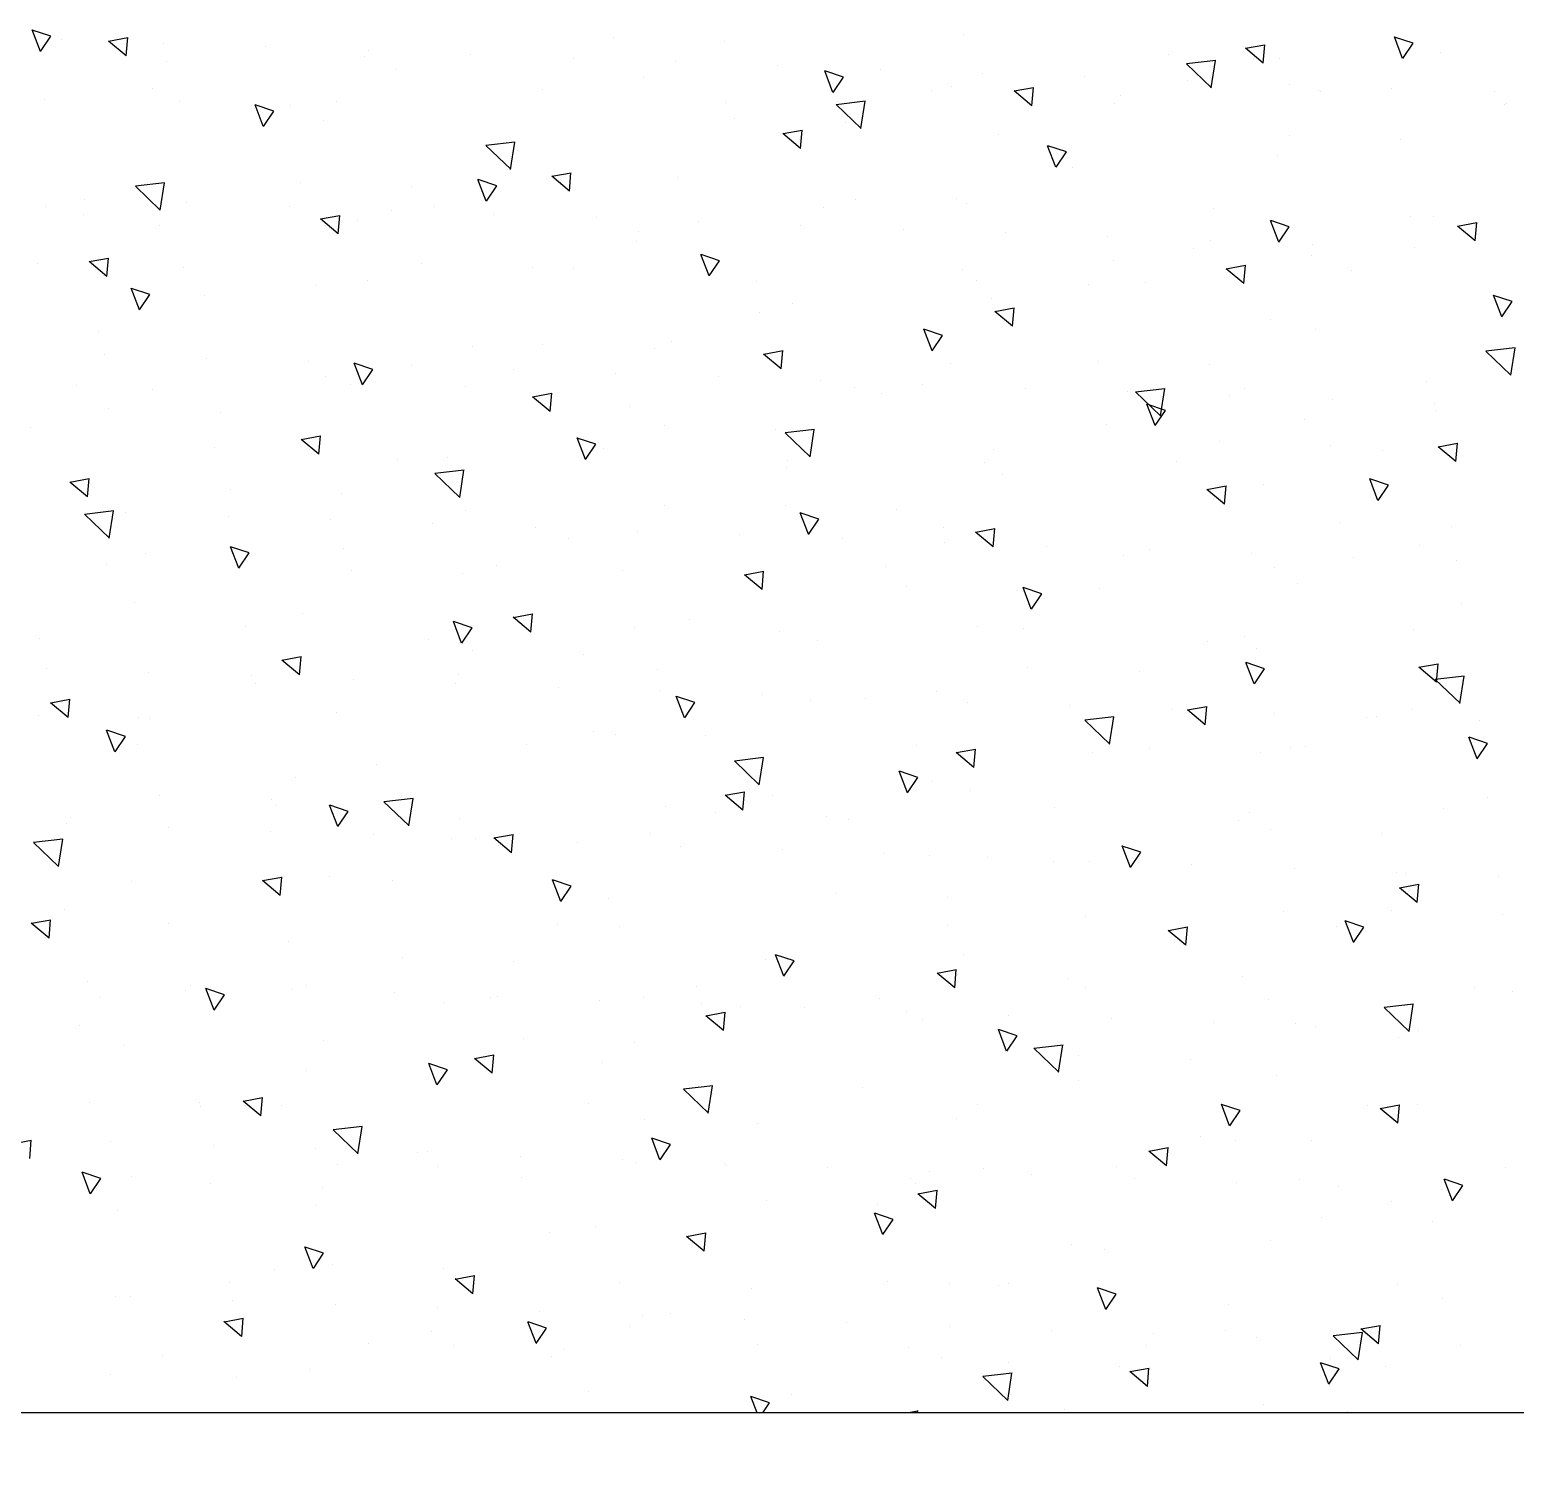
# Model space of a CAD drawing. Header units: metres. Extents: x 530959 to 531458, y 2674234 to 2674577.
# Drawn here: x 531147.409 to 531148.023, y 2674389.158 to 2674389.751 of the extents above; entities that cross this region are included whole.
import ezdxf

# ---------------------------------------------------------------- set-up
doc = ezdxf.new("R2010")
doc.units = ezdxf.units.M
doc.layers.add('300mm Hume Pipe', color=74, linetype='Continuous')
doc.layers.add('IDT', color=7, linetype='Continuous')

# ---------------------------------------------------------------- blocks, each defined once
blk = doc.blocks.new('IDT')
at = {"layer": 'IDT', "color": 8}
blk.add_line((27.26703, 17.48292), (28.76703, 17.48292), dxfattribs=at)
at = {"layer": 'IDT', "color": 8, "linetype": 'Continuous'}
for p, q in [((28.19391, 17.48232), (28.19391, 17.48232)), ((28.22857, 17.47933), (28.22857, 17.47933)), ((28.31053, 17.48138), (28.31053, 17.48138)), ((28.33406, 17.47782), (28.33231, 17.46653)), ((28.37122, 17.48217), (28.37527, 17.48292)), ((28.37133, 17.48292), (28.37125, 17.48202)), ((28.43524, 17.48292), (28.43247, 17.4788)), ((28.43247, 17.4788), (28.44015, 17.47623)), ((28.43762, 17.48292), (28.44019, 17.47621)), ((28.27639, 17.47199), (28.27572, 17.4644)), ((28.27639, 17.47199), (28.28369, 17.46587)), ((28.33401, 17.4778), (28.34432, 17.46791)), ((28.42329, 17.47537), (28.42329, 17.47537)), ((28.5074, 17.47391), (28.5074, 17.47391)), ((28.20141, 17.47112), (28.19715, 17.4648)), ((28.20146, 17.47109), (28.20487, 17.4622)), ((28.2757, 17.46455), (28.28366, 17.46602)), ((28.33225, 17.46653), (28.34431, 17.46794)), ((28.65266, 17.46841), (28.65266, 17.46841)), ((28.70461, 17.46698), (28.70461, 17.46698)), ((28.17821, 17.46358), (28.17821, 17.46358)), ((28.18932, 17.46098), (28.18757, 17.44969)), ((28.18927, 17.46096), (28.19958, 17.45107)), ((28.19715, 17.4648), (28.20483, 17.46222)), ((28.20078, 17.46045), (28.20078, 17.46045)), ((28.28776, 17.46359), (28.28776, 17.46359)), ((28.33367, 17.46198), (28.33367, 17.46198)), ((28.3616, 17.46007), (28.3616, 17.46007)), ((28.52242, 17.4597), (28.52242, 17.4597)), ((28.62266, 17.46493), (28.62266, 17.46493)), ((28.14687, 17.45498), (28.14687, 17.45498)), ((28.18086, 17.45437), (28.1802, 17.44678)), ((28.18086, 17.45437), (28.18816, 17.44825)), ((28.18914, 17.45343), (28.18914, 17.45343)), ((28.27655, 17.4552), (28.27655, 17.4552)), ((28.37508, 17.45611), (28.37508, 17.45611)), ((28.43737, 17.45483), (28.43737, 17.45483)), ((28.51714, 17.45664), (28.51714, 17.45664)), ((28.52883, 17.45422), (28.52456, 17.4479)), ((28.52887, 17.4542), (28.53229, 17.44531)), ((28.56304, 17.45503), (28.56304, 17.45503)), ((28.59819, 17.45445), (28.59819, 17.45445)), ((28.68323, 17.45932), (28.68323, 17.45932)), ((28.18017, 17.44693), (28.18813, 17.4484)), ((28.18752, 17.4497), (28.19958, 17.4511)), ((28.23142, 17.45189), (28.23142, 17.45189)), ((28.244, 17.44891), (28.244, 17.44891)), ((28.2737, 17.45034), (28.2737, 17.45034)), ((28.31598, 17.4488), (28.31598, 17.4488)), ((28.35825, 17.44726), (28.35825, 17.44726)), ((28.49034, 17.44713), (28.49034, 17.44713)), ((28.52457, 17.4479), (28.53224, 17.44533)), ((28.5723, 17.44918), (28.5723, 17.44918)), ((28.65053, 17.45139), (28.64987, 17.4438)), ((28.65054, 17.45139), (28.65783, 17.44526)), ((28.40053, 17.44571), (28.40053, 17.44571)), ((28.44281, 17.44417), (28.44281, 17.44417)), ((28.47338, 17.44196), (28.47338, 17.44196)), ((28.48509, 17.44262), (28.48509, 17.44262)), ((28.52736, 17.44108), (28.52736, 17.44108)), ((28.64984, 17.44394), (28.6578, 17.44541)), ((28.15438, 17.43552), (28.15438, 17.43552)), ((28.24277, 17.43831), (28.24277, 17.43831)), ((28.29351, 17.44022), (28.28924, 17.4339)), ((28.29355, 17.44019), (28.29697, 17.4313)), ((28.56964, 17.43953), (28.56964, 17.43953)), ((28.61192, 17.43799), (28.61192, 17.43799)), ((28.6542, 17.43645), (28.6542, 17.43645)), ((28.69647, 17.4349), (28.69647, 17.4349)), ((28.70275, 17.43501), (28.70275, 17.43501)), ((28.17289, 17.43002), (28.17289, 17.43002)), ((28.28924, 17.4339), (28.29692, 17.43132)), ((28.33371, 17.42964), (28.33371, 17.42964)), ((28.33785, 17.43018), (28.33785, 17.43018)), ((28.35802, 17.42933), (28.35802, 17.42933)), ((28.43998, 17.43138), (28.43998, 17.43138)), ((28.49453, 17.42927), (28.49453, 17.42927)), ((28.555, 17.43376), (28.55434, 17.42617)), ((28.55501, 17.43376), (28.5623, 17.42764)), ((28.65535, 17.42889), (28.65535, 17.42889)), ((28.38376, 17.42857), (28.38376, 17.42857)), ((28.55431, 17.42632), (28.56227, 17.42779)), ((28.56723, 17.42323), (28.56723, 17.42323)), ((28.62092, 17.42332), (28.61666, 17.417)), ((28.62097, 17.4233), (28.62438, 17.4144)), ((28.63685, 17.42391), (28.63685, 17.42391)), ((28.61313, 17.42162), (28.61313, 17.42162)), ((28.61666, 17.417), (28.62433, 17.41443)), ((28.22571, 17.41154), (28.22571, 17.41154)), ((28.29409, 17.4155), (28.29409, 17.4155)), ((28.30766, 17.41358), (28.30766, 17.41358)), ((28.45948, 17.41614), (28.45881, 17.40855)), ((28.45948, 17.41614), (28.46677, 17.41002)), ((28.3856, 17.40931), (28.38134, 17.403)), ((28.38565, 17.40929), (28.38906, 17.4004)), ((28.45878, 17.4087), (28.46674, 17.41017)), ((28.50453, 17.40611), (28.50453, 17.40611)), ((28.52347, 17.40855), (28.52347, 17.40855)), ((28.15857, 17.40373), (28.15857, 17.40373)), ((28.20447, 17.40211), (28.20447, 17.40211)), ((28.36395, 17.39852), (28.36328, 17.39093)), ((28.36395, 17.39852), (28.37125, 17.3924)), ((28.38134, 17.403), (28.38901, 17.40042)), ((28.70175, 17.39918), (28.70175, 17.39918)), ((28.15028, 17.39531), (28.14602, 17.38899)), ((28.15033, 17.39529), (28.15374, 17.38639)), ((28.17535, 17.39578), (28.17535, 17.39578)), ((28.36325, 17.39108), (28.37122, 17.39255)), ((28.38794, 17.39677), (28.38794, 17.39677)), ((28.43385, 17.39516), (28.43385, 17.39516)), ((28.61979, 17.39713), (28.61979, 17.39713)), ((28.71301, 17.39242), (28.70875, 17.3861)), ((28.71306, 17.3924), (28.71648, 17.3835)), ((28.14602, 17.38899), (28.15369, 17.38642)), ((28.155, 17.39083), (28.155, 17.39083)), ((28.19727, 17.38928), (28.19727, 17.38928)), ((28.21349, 17.38638), (28.21349, 17.38638)), ((28.23955, 17.38774), (28.23955, 17.38774)), ((28.28183, 17.3862), (28.28183, 17.3862)), ((28.37222, 17.38832), (28.37222, 17.38832)), ((28.37431, 17.38601), (28.37431, 17.38601)), ((28.61732, 17.38982), (28.61732, 17.38982)), ((28.66322, 17.38821), (28.66322, 17.38821)), ((28.70875, 17.3861), (28.71643, 17.38353)), ((28.12845, 17.38151), (28.12845, 17.38151)), ((28.26842, 17.3809), (28.26775, 17.37331)), ((28.26842, 17.3809), (28.27572, 17.37478)), ((28.28927, 17.38114), (28.28927, 17.38114)), ((28.32411, 17.38465), (28.32411, 17.38465)), ((28.34418, 17.38209), (28.34418, 17.38209)), ((28.36638, 17.38311), (28.36638, 17.38311)), ((28.40866, 17.38156), (28.40866, 17.38156)), ((28.45009, 17.38076), (28.45009, 17.38076)), ((28.45094, 17.38002), (28.45094, 17.38002)), ((28.53513, 17.38563), (28.53513, 17.38563)), ((28.56943, 17.38138), (28.56943, 17.38138)), ((28.6109, 17.38039), (28.6109, 17.38039)), ((28.69595, 17.38526), (28.69595, 17.38526)), ((28.26773, 17.37346), (28.27569, 17.37493)), ((28.47769, 17.37841), (28.47343, 17.3721)), ((28.47774, 17.37839), (28.48116, 17.3695)), ((28.48748, 17.37934), (28.48748, 17.37934)), ((28.49322, 17.37847), (28.49322, 17.37847)), ((28.53549, 17.37693), (28.53549, 17.37693)), ((28.57356, 17.37514), (28.57356, 17.37514)), ((28.57777, 17.37539), (28.57777, 17.37539)), ((28.6025, 17.37596), (28.60075, 17.36466)), ((28.60245, 17.37593), (28.61276, 17.36604)), ((28.62005, 17.37384), (28.62005, 17.37384)), ((28.73809, 17.37792), (28.73743, 17.37032)), ((28.20866, 17.37032), (28.20866, 17.37032)), ((28.2399, 17.37052), (28.2399, 17.37052)), ((28.25456, 17.3687), (28.25456, 17.3687)), ((28.47343, 17.3721), (28.48111, 17.36952)), ((28.66233, 17.3723), (28.66233, 17.3723)), ((28.7046, 17.37075), (28.7046, 17.37075)), ((28.7374, 17.37047), (28.74536, 17.37194)), ((28.17289, 17.36328), (28.17223, 17.35569)), ((28.17289, 17.36328), (28.18019, 17.35716)), ((28.24237, 17.36441), (28.23811, 17.35809)), ((28.24242, 17.36439), (28.24583, 17.35549)), ((28.35516, 17.36154), (28.35516, 17.36154)), ((28.43712, 17.36358), (28.43712, 17.36358)), ((28.43803, 17.36337), (28.43803, 17.36337)), ((28.48394, 17.36175), (28.48394, 17.36175)), ((28.6007, 17.36467), (28.61276, 17.36607)), ((28.1649, 17.35563), (28.1649, 17.35563)), ((28.1722, 17.35584), (28.18016, 17.35731)), ((28.18561, 17.35595), (28.18561, 17.35595)), ((28.23811, 17.35809), (28.24579, 17.35552)), ((28.34642, 17.35558), (28.34642, 17.35558)), ((28.45777, 17.35912), (28.45602, 17.34782)), ((28.45772, 17.3591), (28.46803, 17.3492)), ((28.50724, 17.3552), (28.50724, 17.3552)), ((28.63399, 17.35612), (28.63399, 17.35612)), ((28.64256, 17.36029), (28.6419, 17.3527)), ((28.64257, 17.36029), (28.64986, 17.35417)), ((28.66741, 17.35641), (28.66741, 17.35641)), ((28.45596, 17.34783), (28.46803, 17.34924)), ((28.64187, 17.35285), (28.64983, 17.35432)), ((28.66806, 17.35483), (28.66806, 17.35483)), ((28.71331, 17.3548), (28.71331, 17.3548)), ((28.22284, 17.34374), (28.22284, 17.34374)), ((28.3048, 17.34579), (28.3048, 17.34579)), ((28.39427, 17.34868), (28.39427, 17.34868)), ((28.56979, 17.34751), (28.56553, 17.3412)), ((28.56984, 17.34749), (28.57325, 17.3386)), ((28.25875, 17.33691), (28.25875, 17.33691)), ((28.31304, 17.34228), (28.31128, 17.33099)), ((28.31299, 17.34226), (28.3233, 17.33237)), ((28.50167, 17.33832), (28.50167, 17.33832)), ((28.54634, 17.33523), (28.5543, 17.3367)), ((28.54703, 17.34267), (28.54637, 17.33508)), ((28.54704, 17.34267), (28.55433, 17.33655)), ((28.56553, 17.3412), (28.5732, 17.33862)), ((28.62365, 17.34173), (28.62365, 17.34173)), ((28.30465, 17.33529), (28.30465, 17.33529)), ((28.31123, 17.331), (28.32329, 17.3324)), ((28.33447, 17.33351), (28.33021, 17.32719)), ((28.33452, 17.33349), (28.33793, 17.32459)), ((28.69888, 17.33139), (28.69888, 17.33139)), ((28.16452, 17.32487), (28.16452, 17.32487)), ((28.1683, 17.32544), (28.16655, 17.31415)), ((28.16825, 17.32542), (28.17856, 17.31553)), ((28.17248, 17.32799), (28.17248, 17.32799)), ((28.33021, 17.32719), (28.33788, 17.32462)), ((28.45151, 17.32505), (28.45084, 17.31746)), ((28.45151, 17.32505), (28.45881, 17.31893)), ((28.48812, 17.32996), (28.48812, 17.32996)), ((28.53403, 17.32834), (28.53403, 17.32834)), ((28.61693, 17.32934), (28.61693, 17.32934)), ((28.2068, 17.32332), (28.2068, 17.32332)), ((28.21499, 17.32222), (28.21499, 17.32222)), ((28.24907, 17.32178), (28.24907, 17.32178)), ((28.29135, 17.32023), (28.29135, 17.32023)), ((28.33363, 17.31869), (28.33363, 17.31869)), ((28.36935, 17.32052), (28.36935, 17.32052)), ((28.45081, 17.31761), (28.45877, 17.31908)), ((28.7175, 17.32301), (28.7175, 17.32301)), ((28.1665, 17.31416), (28.17856, 17.31556)), ((28.2262, 17.31232), (28.2262, 17.31232)), ((28.37591, 17.31714), (28.37591, 17.31714)), ((28.41818, 17.3156), (28.41818, 17.3156)), ((28.44436, 17.31527), (28.44436, 17.31527)), ((28.46046, 17.31406), (28.46046, 17.31406)), ((28.50274, 17.31251), (28.50274, 17.31251)), ((28.56657, 17.31359), (28.56657, 17.31359)), ((28.66188, 17.31661), (28.65762, 17.31029)), ((28.66193, 17.31659), (28.66534, 17.3077)), ((28.12537, 17.30883), (28.12537, 17.30883)), ((28.14116, 17.30745), (28.14116, 17.30745)), ((28.30198, 17.30707), (28.30198, 17.30707)), ((28.35598, 17.30743), (28.35531, 17.29984)), ((28.35598, 17.30743), (28.36328, 17.30131)), ((28.38702, 17.31194), (28.38702, 17.31194)), ((28.4628, 17.3067), (28.4628, 17.3067)), ((28.48461, 17.31154), (28.48461, 17.31154)), ((28.54502, 17.31097), (28.54502, 17.31097)), ((28.54784, 17.31157), (28.54784, 17.31157)), ((28.58729, 17.30942), (28.58729, 17.30942)), ((28.62362, 17.30632), (28.62362, 17.30632)), ((28.62957, 17.30788), (28.62957, 17.30788)), ((28.65762, 17.31029), (28.66529, 17.30772)), ((28.67185, 17.30633), (28.67185, 17.30633)), ((28.67374, 17.30832), (28.67374, 17.30832)), ((28.70866, 17.31119), (28.70866, 17.31119)), ((28.23704, 17.30272), (28.23704, 17.30272)), ((28.30884, 17.3035), (28.30884, 17.3035)), ((28.35474, 17.30188), (28.35474, 17.30188)), ((28.35529, 17.29999), (28.36325, 17.30146)), ((28.42656, 17.30261), (28.4223, 17.29629)), ((28.42661, 17.30258), (28.43002, 17.29369)), ((28.71413, 17.30479), (28.71413, 17.30479)), ((28.35229, 17.29374), (28.35229, 17.29374)), ((28.4223, 17.29629), (28.42997, 17.29371)), ((28.43425, 17.29579), (28.43425, 17.29579)), ((28.53821, 17.29655), (28.53821, 17.29655)), ((28.58412, 17.29493), (28.58412, 17.29493)), ((28.19124, 17.2886), (28.18698, 17.28228)), ((28.19129, 17.28858), (28.1947, 17.27969)), ((28.26045, 17.28981), (28.25978, 17.28222)), ((28.26045, 17.28981), (28.26775, 17.28368)), ((28.26508, 17.28881), (28.26508, 17.28881)), ((28.63112, 17.28832), (28.63112, 17.28832)), ((28.18698, 17.28228), (28.19465, 17.27971)), ((28.19832, 17.28189), (28.19832, 17.28189)), ((28.25976, 17.28237), (28.26772, 17.28383)), ((28.35914, 17.28151), (28.35914, 17.28151)), ((28.49446, 17.28186), (28.49446, 17.28186)), ((28.73012, 17.28682), (28.72946, 17.27923)), ((28.73012, 17.28682), (28.73742, 17.2807)), ((28.12956, 17.27704), (28.12956, 17.27704)), ((28.17546, 17.27542), (28.17546, 17.27542)), ((28.21998, 17.27595), (28.21998, 17.27595)), ((28.30193, 17.27799), (28.30193, 17.27799)), ((28.51996, 17.28114), (28.51996, 17.28114)), ((28.68078, 17.28076), (28.68078, 17.28076)), ((28.72943, 17.27938), (28.73739, 17.28085)), ((28.16492, 17.27219), (28.16426, 17.26459)), ((28.16492, 17.27219), (28.17222, 17.26606)), ((28.35893, 17.27009), (28.35893, 17.27009)), ((28.49881, 17.27052), (28.49881, 17.27052)), ((28.51865, 17.27171), (28.51439, 17.26539)), ((28.5187, 17.27168), (28.52212, 17.26279)), ((28.63459, 17.2692), (28.63393, 17.26161)), ((28.6346, 17.2692), (28.64189, 17.26308)), ((28.72383, 17.27491), (28.72383, 17.27491)), ((28.16423, 17.26474), (28.17219, 17.26621)), ((28.40483, 17.26847), (28.40483, 17.26847)), ((28.51439, 17.26539), (28.52207, 17.26281)), ((28.5883, 17.26314), (28.5883, 17.26314)), ((28.6339, 17.26176), (28.64186, 17.26323)), ((28.69602, 17.26359), (28.69602, 17.26359)), ((28.13118, 17.2612), (28.13118, 17.2612)), ((28.16962, 17.26019), (28.16962, 17.26019)), ((28.17346, 17.25966), (28.17346, 17.25966)), ((28.21574, 17.25812), (28.21574, 17.25812)), ((28.28333, 17.2577), (28.27907, 17.25138)), ((28.28338, 17.25768), (28.2868, 17.24879)), ((28.61406, 17.26154), (28.61406, 17.26154)), ((28.63421, 17.26152), (28.63421, 17.26152)), ((28.72622, 17.25725), (28.72447, 17.24596)), ((28.72617, 17.25723), (28.73648, 17.24734)), ((28.25802, 17.25657), (28.25802, 17.25657)), ((28.27907, 17.25138), (28.28675, 17.24881)), ((28.30029, 17.25503), (28.30029, 17.25503)), ((28.31517, 17.2554), (28.31517, 17.2554)), ((28.34257, 17.25348), (28.34257, 17.25348)), ((28.36649, 17.25273), (28.36649, 17.25273)), ((28.38485, 17.25194), (28.38485, 17.25194)), ((28.53906, 17.25158), (28.5384, 17.24399)), ((28.53907, 17.25158), (28.54636, 17.24546)), ((28.42713, 17.25039), (28.42713, 17.25039)), ((28.4694, 17.24885), (28.4694, 17.24885)), ((28.51168, 17.24731), (28.51168, 17.24731)), ((28.53837, 17.24414), (28.54633, 17.24561)), ((28.54455, 17.24845), (28.54455, 17.24845)), ((28.55396, 17.24576), (28.55396, 17.24576)), ((28.5637, 17.24579), (28.5637, 17.24579)), ((28.72441, 17.24597), (28.73647, 17.24737)), ((28.17965, 17.24363), (28.17965, 17.24363)), ((28.22555, 17.24201), (28.22555, 17.24201)), ((28.48175, 17.24375), (28.48175, 17.24375)), ((28.58148, 17.24042), (28.57973, 17.22912)), ((28.58143, 17.24039), (28.59174, 17.2305)), ((28.59624, 17.24422), (28.59624, 17.24422)), ((28.61075, 17.2408), (28.60649, 17.23449)), ((28.6108, 17.24078), (28.61421, 17.23189)), ((28.63851, 17.24267), (28.63851, 17.24267)), ((28.68079, 17.24113), (28.68079, 17.24113)), ((28.72307, 17.23958), (28.72307, 17.23958)), ((28.15387, 17.23338), (28.15387, 17.23338)), ((28.23417, 17.23493), (28.23417, 17.23493)), ((28.23892, 17.23825), (28.23892, 17.23825)), ((28.31469, 17.23301), (28.31469, 17.23301)), ((28.39974, 17.23788), (28.39974, 17.23788)), ((28.40902, 17.23668), (28.40902, 17.23668)), ((28.44354, 17.23396), (28.44287, 17.22637)), ((28.44354, 17.23396), (28.45084, 17.22784)), ((28.45492, 17.23506), (28.45492, 17.23506)), ((28.47551, 17.23263), (28.47551, 17.23263)), ((28.56055, 17.2375), (28.56055, 17.2375)), ((28.60649, 17.23449), (28.61416, 17.23191)), ((28.72137, 17.23713), (28.72137, 17.23713)), ((28.13589, 17.22894), (28.13589, 17.22894)), ((28.37543, 17.2268), (28.37117, 17.22048)), ((28.37548, 17.22678), (28.37889, 17.21788)), ((28.43139, 17.22799), (28.43139, 17.22799)), ((28.44284, 17.22652), (28.4508, 17.22799)), ((28.57968, 17.22913), (28.59174, 17.23053)), ((28.63633, 17.23226), (28.63633, 17.23226)), ((28.63839, 17.22973), (28.63839, 17.22973)), ((28.6843, 17.22811), (28.6843, 17.22811)), ((28.34943, 17.22595), (28.34943, 17.22595)), ((28.36526, 17.22199), (28.36526, 17.22199)), ((28.37117, 17.22048), (28.37884, 17.21791)), ((28.43675, 17.22358), (28.435, 17.21229)), ((28.4367, 17.22356), (28.44701, 17.21366)), ((28.62826, 17.22053), (28.62826, 17.22053)), ((28.34801, 17.21634), (28.34734, 17.20875)), ((28.34801, 17.21634), (28.35531, 17.21021)), ((28.59464, 17.21504), (28.59464, 17.21504)), ((28.14011, 17.21279), (28.13585, 17.20648)), ((28.14016, 17.21277), (28.14357, 17.20388)), ((28.21103, 17.20782), (28.21103, 17.20782)), ((28.21711, 17.20815), (28.21711, 17.20815)), ((28.22974, 17.21022), (28.22974, 17.21022)), ((28.27564, 17.2086), (28.27564, 17.2086)), ((28.29907, 17.2102), (28.29907, 17.2102)), ((28.34732, 17.2089), (28.35528, 17.21036)), ((28.43494, 17.21229), (28.447, 17.2137)), ((28.70284, 17.2099), (28.69858, 17.20359)), ((28.70289, 17.20988), (28.70631, 17.20099)), ((28.13585, 17.20648), (28.14352, 17.2039)), ((28.29201, 17.20674), (28.29026, 17.19545)), ((28.29196, 17.20672), (28.30227, 17.19683)), ((28.37185, 17.20745), (28.37185, 17.20745)), ((28.45911, 17.20327), (28.45911, 17.20327)), ((28.49594, 17.20273), (28.49594, 17.20273)), ((28.50501, 17.20165), (28.50501, 17.20165)), ((28.53267, 17.20707), (28.53267, 17.20707)), ((28.69349, 17.2067), (28.69349, 17.2067)), ((28.69858, 17.20359), (28.70626, 17.20101)), ((28.13931, 17.19706), (28.13931, 17.19706)), ((28.18159, 17.19551), (28.18159, 17.19551)), ((28.18598, 17.19553), (28.18598, 17.19553)), ((28.25248, 17.19871), (28.25181, 17.19112)), ((28.25248, 17.19871), (28.25978, 17.19259)), ((28.29021, 17.19546), (28.30227, 17.19686)), ((28.46752, 17.1959), (28.46326, 17.18958)), ((28.46757, 17.19588), (28.47098, 17.18698)), ((28.68848, 17.19632), (28.68848, 17.19632)), ((28.69315, 17.19579), (28.69315, 17.19579)), ((28.72215, 17.19573), (28.72149, 17.18814)), ((28.72216, 17.19573), (28.72945, 17.18961)), ((28.14728, 17.18991), (28.14553, 17.17861)), ((28.14723, 17.18988), (28.15754, 17.17999)), ((28.16675, 17.1924), (28.16675, 17.1924)), ((28.22387, 17.19397), (28.22387, 17.19397)), ((28.25179, 17.19127), (28.25975, 17.19274)), ((28.26615, 17.19242), (28.26615, 17.19242)), ((28.30842, 17.19088), (28.30842, 17.19088)), ((28.46326, 17.18958), (28.47094, 17.18701)), ((28.6112, 17.19375), (28.6112, 17.19375)), ((28.72146, 17.18829), (28.72942, 17.18976)), ((28.73439, 17.1947), (28.73439, 17.1947)), ((28.3507, 17.18933), (28.3507, 17.18933)), ((28.36363, 17.18493), (28.36363, 17.18493)), ((28.39298, 17.18779), (28.39298, 17.18779)), ((28.41535, 17.18858), (28.41535, 17.18858)), ((28.43526, 17.18625), (28.43526, 17.18625)), ((28.47753, 17.1847), (28.47753, 17.1847)), ((28.14548, 17.17862), (28.15754, 17.18002)), ((28.15695, 17.18109), (28.15629, 17.1735)), ((28.15695, 17.18109), (28.16425, 17.17497)), ((28.2322, 17.18189), (28.22794, 17.17558)), ((28.23225, 17.18187), (28.23566, 17.17298)), ((28.51981, 17.18316), (28.51981, 17.18316)), ((28.56084, 17.178), (28.56084, 17.178)), ((28.56209, 17.18161), (28.56209, 17.18161)), ((28.60437, 17.18007), (28.60437, 17.18007)), ((28.62662, 17.17811), (28.62596, 17.17052)), ((28.62663, 17.17811), (28.63392, 17.17199)), ((28.64473, 17.18163), (28.64473, 17.18163)), ((28.64664, 17.17852), (28.64664, 17.17852)), ((28.15626, 17.17365), (28.16422, 17.17512)), ((28.22794, 17.17558), (28.23562, 17.173)), ((28.27983, 17.17681), (28.27983, 17.17681)), ((28.32573, 17.17519), (28.32573, 17.17519)), ((28.47888, 17.17595), (28.47888, 17.17595)), ((28.62593, 17.17067), (28.63389, 17.17214)), ((28.68892, 17.17698), (28.68892, 17.17698)), ((28.7312, 17.17544), (28.7312, 17.17544)), ((28.23131, 17.16713), (28.23131, 17.16713)), ((28.5092, 17.16986), (28.5092, 17.16986)), ((28.5551, 17.16824), (28.5551, 17.16824)), ((28.55962, 17.165), (28.55535, 17.15868)), ((28.55967, 17.16497), (28.56308, 17.15608)), ((28.16659, 17.15932), (28.16659, 17.15932)), ((28.23607, 17.16212), (28.23607, 17.16212)), ((28.25163, 17.16419), (28.25163, 17.16419)), ((28.32741, 17.15894), (28.32741, 17.15894)), ((28.41245, 17.16381), (28.41245, 17.16381)), ((28.42852, 17.1602), (28.42852, 17.1602)), ((28.53109, 17.16049), (28.53043, 17.1529)), ((28.5311, 17.16049), (28.53839, 17.15436)), ((28.57327, 17.16344), (28.57327, 17.16344)), ((28.73409, 17.16306), (28.73409, 17.16306)), ((28.34657, 17.15815), (28.34657, 17.15815)), ((28.46544, 17.15517), (28.46544, 17.15517)), ((28.48823, 17.15857), (28.48823, 17.15857)), ((28.5304, 17.15305), (28.53836, 17.15451)), ((28.55536, 17.15868), (28.56303, 17.1561)), ((28.62539, 17.15273), (28.62539, 17.15273)), ((28.64904, 17.1582), (28.64904, 17.1582)), ((28.14645, 17.14873), (28.14645, 17.14873)), ((28.3243, 17.15099), (28.32003, 17.14467)), ((28.32434, 17.15097), (28.32776, 17.14208)), ((28.69482, 17.14822), (28.69482, 17.14822)), ((28.21425, 17.14035), (28.21425, 17.14035)), ((28.29621, 17.1424), (28.29621, 17.1424)), ((28.32003, 17.14467), (28.32771, 17.1421)), ((28.32992, 17.1434), (28.32992, 17.1434)), ((28.37582, 17.14178), (28.37582, 17.14178)), ((28.43557, 17.14287), (28.4349, 17.13527)), ((28.43557, 17.14287), (28.44287, 17.13674)), ((28.43487, 17.13542), (28.44284, 17.13689)), ((28.49308, 17.13493), (28.49308, 17.13493)), ((28.55929, 17.13645), (28.55929, 17.13645)), ((28.6052, 17.13483), (28.6052, 17.13483)), ((28.14884, 17.13109), (28.14884, 17.13109)), ((28.19111, 17.12955), (28.19111, 17.12955)), ((28.22375, 17.13376), (28.22375, 17.13376)), ((28.23339, 17.128), (28.23339, 17.128)), ((28.28616, 17.12871), (28.28616, 17.12871)), ((28.38456, 17.13338), (28.38456, 17.13338)), ((28.54538, 17.13301), (28.54538, 17.13301)), ((28.65171, 17.1341), (28.64745, 17.12778)), ((28.65176, 17.13407), (28.65517, 17.12518)), ((28.69029, 17.128), (28.69029, 17.128)), ((28.7062, 17.13263), (28.7062, 17.13263)), ((28.16389, 17.1246), (28.16389, 17.1246)), ((28.27567, 17.12646), (28.27567, 17.12646)), ((28.31795, 17.12492), (28.31795, 17.12492)), ((28.34004, 17.12524), (28.33937, 17.11765)), ((28.34004, 17.12524), (28.34734, 17.11912)), ((28.36022, 17.12337), (28.36022, 17.12337)), ((28.60833, 17.12595), (28.60833, 17.12595)), ((28.64745, 17.12778), (28.65512, 17.1252)), ((28.15063, 17.11694), (28.15063, 17.11694)), ((28.33935, 17.1178), (28.34731, 17.11927)), ((28.36076, 17.11713), (28.36076, 17.11713)), ((28.4025, 17.12183), (28.4025, 17.12183)), ((28.41639, 17.12009), (28.41213, 17.11377)), ((28.41644, 17.12007), (28.41985, 17.11118)), ((28.44478, 17.12028), (28.44478, 17.12028)), ((28.48706, 17.11874), (28.48706, 17.11874)), ((28.51553, 17.12176), (28.51553, 17.12176)), ((28.52933, 17.11719), (28.52933, 17.11719)), ((28.7052, 17.12172), (28.70344, 17.11042)), ((28.70515, 17.12169), (28.71546, 17.1118)), ((28.19654, 17.11532), (28.19654, 17.11532)), ((28.38001, 17.10999), (28.38001, 17.10999)), ((28.41213, 17.11377), (28.4198, 17.1112)), ((28.55797, 17.1102), (28.55797, 17.1102)), ((28.57161, 17.11565), (28.57161, 17.11565)), ((28.61389, 17.11411), (28.61389, 17.11411)), ((28.65617, 17.11256), (28.65617, 17.11256)), ((28.69844, 17.11102), (28.69844, 17.11102)), ((28.70339, 17.11043), (28.71545, 17.11183)), ((28.18107, 17.10609), (28.17681, 17.09977)), ((28.18112, 17.10606), (28.18453, 17.09717)), ((28.24451, 17.10762), (28.24385, 17.10003)), ((28.24451, 17.10762), (28.25181, 17.1015)), ((28.42591, 17.10837), (28.42591, 17.10837)), ((28.47602, 17.10815), (28.47602, 17.10815)), ((28.56046, 17.10488), (28.55871, 17.09358)), ((28.56041, 17.10485), (28.57072, 17.09496)), ((28.71418, 17.10464), (28.71352, 17.09705)), ((28.71419, 17.10464), (28.72148, 17.09852)), ((28.17681, 17.09977), (28.18448, 17.09719)), ((28.22844, 17.09934), (28.22844, 17.09934)), ((28.24382, 17.10018), (28.25178, 17.10165)), ((28.60938, 17.10304), (28.60938, 17.10304)), ((28.65529, 17.10142), (28.65529, 17.10142)), ((28.71349, 17.0972), (28.72145, 17.09867)), ((28.33625, 17.0953), (28.33625, 17.0953)), ((28.42566, 17.0924), (28.42566, 17.0924)), ((28.55866, 17.09359), (28.57072, 17.09499)), ((28.14898, 17.09), (28.14832, 17.08241)), ((28.14898, 17.09), (28.15628, 17.08388)), ((28.1793, 17.08525), (28.1793, 17.08525)), ((28.26434, 17.09012), (28.26434, 17.09012)), ((28.3437, 17.09036), (28.3437, 17.09036)), ((28.41573, 17.08804), (28.41398, 17.07675)), ((28.41568, 17.08802), (28.42599, 17.07813)), ((28.42516, 17.08975), (28.42516, 17.08975)), ((28.50848, 17.08919), (28.50422, 17.08287)), ((28.50853, 17.08917), (28.51195, 17.08028)), ((28.56562, 17.08835), (28.56562, 17.08835)), ((28.58598, 17.08937), (28.58598, 17.08937)), ((28.61865, 17.08702), (28.61799, 17.07943)), ((28.61866, 17.08702), (28.62595, 17.08089)), ((28.14829, 17.08256), (28.15625, 17.08403)), ((28.20072, 17.08353), (28.20072, 17.08353)), ((28.24663, 17.08191), (28.24663, 17.08191)), ((28.34012, 17.08488), (28.34012, 17.08488)), ((28.50094, 17.08451), (28.50094, 17.08451)), ((28.50422, 17.08287), (28.5119, 17.0803)), ((28.61796, 17.07958), (28.62592, 17.08104)), ((28.62253, 17.08493), (28.62253, 17.08493)), ((28.66176, 17.08413), (28.66176, 17.08413)), ((28.27316, 17.07518), (28.2689, 17.06887)), ((28.27321, 17.07516), (28.27663, 17.06627)), ((28.29334, 17.07461), (28.29334, 17.07461)), ((28.41392, 17.07675), (28.42598, 17.07816)), ((28.4301, 17.07658), (28.4301, 17.07658)), ((28.476, 17.07496), (28.476, 17.07496)), ((28.73779, 17.07595), (28.73779, 17.07595)), ((28.15697, 17.06884), (28.15697, 17.06884)), ((28.21139, 17.07256), (28.21139, 17.07256)), ((28.2689, 17.06887), (28.27658, 17.06629)), ((28.27099, 17.0712), (28.26924, 17.05991)), ((28.27094, 17.07118), (28.28125, 17.06129)), ((28.49021, 17.06714), (28.49021, 17.06714)), ((28.52313, 17.0694), (28.52246, 17.0618)), ((28.52313, 17.0694), (28.53043, 17.06327)), ((28.65947, 17.06963), (28.65947, 17.06963)), ((28.70538, 17.06801), (28.70538, 17.06801)), ((28.15778, 17.06589), (28.15778, 17.06589)), ((28.20006, 17.06434), (28.20006, 17.06434)), ((28.24233, 17.0628), (28.24233, 17.0628)), ((28.26919, 17.05992), (28.28125, 17.06132)), ((28.28461, 17.06125), (28.28461, 17.06125)), ((28.38634, 17.06189), (28.38634, 17.06189)), ((28.52243, 17.06195), (28.53039, 17.06342)), ((28.12626, 17.05437), (28.12451, 17.04307)), ((28.16102, 17.05681), (28.16102, 17.05681)), ((28.23646, 17.05969), (28.23646, 17.05969)), ((28.32689, 17.05971), (28.32689, 17.05971)), ((28.36917, 17.05817), (28.36917, 17.05817)), ((28.39728, 17.05932), (28.39728, 17.05932)), ((28.41144, 17.05662), (28.41144, 17.05662)), ((28.45372, 17.05508), (28.45372, 17.05508)), ((28.5581, 17.05894), (28.5581, 17.05894)), ((28.60058, 17.05829), (28.59632, 17.05197)), ((28.60063, 17.05827), (28.60404, 17.04937)), ((28.60547, 17.05816), (28.60547, 17.05816)), ((28.61571, 17.05494), (28.61571, 17.05494)), ((28.68743, 17.0602), (28.68743, 17.0602)), ((28.71892, 17.05857), (28.71892, 17.05857)), ((28.12621, 17.05434), (28.13652, 17.04445)), ((28.25081, 17.05012), (28.25081, 17.05012)), ((28.29672, 17.0485), (28.29672, 17.0485)), ((28.3579, 17.04934), (28.3579, 17.04934)), ((28.4276, 17.05177), (28.42693, 17.04418)), ((28.4276, 17.05177), (28.4349, 17.04565)), ((28.496, 17.05353), (28.496, 17.05353)), ((28.53828, 17.05199), (28.53828, 17.05199)), ((28.58055, 17.05044), (28.58055, 17.05044)), ((28.59632, 17.05197), (28.60399, 17.0494)), ((28.62283, 17.0489), (28.62283, 17.0489)), ((28.12445, 17.04308), (28.13652, 17.04448)), ((28.36526, 17.04428), (28.361, 17.03797)), ((28.36531, 17.04426), (28.36872, 17.03537)), ((28.4269, 17.04433), (28.43487, 17.0458)), ((28.48019, 17.04317), (28.48019, 17.04317)), ((28.55511, 17.04241), (28.55511, 17.04241)), ((28.66511, 17.04736), (28.66511, 17.04736)), ((28.70739, 17.04581), (28.70739, 17.04581)), ((28.361, 17.03797), (28.36867, 17.03539)), ((28.47315, 17.04036), (28.47315, 17.04036)), ((28.52609, 17.04155), (28.52609, 17.04155)), ((28.70956, 17.03622), (28.70956, 17.03622)), ((28.12994, 17.03028), (28.12568, 17.02396)), ((28.12999, 17.03026), (28.1334, 17.02136)), ((28.20706, 17.03543), (28.20706, 17.03543)), ((28.22558, 17.03154), (28.22558, 17.03154)), ((28.33207, 17.03415), (28.3314, 17.02656)), ((28.33207, 17.03415), (28.33937, 17.02803)), ((28.12568, 17.02396), (28.13335, 17.02139)), ((28.33138, 17.02671), (28.33934, 17.02818)), ((28.42279, 17.02461), (28.42279, 17.02461)), ((28.43643, 17.02848), (28.43643, 17.02848)), ((28.69267, 17.02739), (28.68841, 17.02107)), ((28.69272, 17.02737), (28.69613, 17.01847)), ((28.34084, 17.02256), (28.34084, 17.02256)), ((28.6658, 17.02153), (28.6658, 17.02153)), ((28.68841, 17.02107), (28.69609, 17.0185)), ((28.23654, 17.01653), (28.23588, 17.00894)), ((28.23654, 17.01653), (28.24384, 17.01041)), ((28.27706, 17.01606), (28.27706, 17.01606)), ((28.3009, 17.01671), (28.3009, 17.01671)), ((28.34681, 17.01509), (28.34681, 17.01509)), ((28.43788, 17.01568), (28.43788, 17.01568)), ((28.45735, 17.01338), (28.45309, 17.00707)), ((28.4574, 17.01336), (28.46081, 17.00447)), ((28.59869, 17.01531), (28.59869, 17.01531)), ((28.61966, 17.01714), (28.61966, 17.01714)), ((28.70621, 17.01355), (28.70555, 17.00596)), ((28.70622, 17.01355), (28.71351, 17.00742)), ((28.19201, 17.01119), (28.19201, 17.01119)), ((28.23585, 17.00909), (28.24381, 17.01056)), ((28.29048, 17.00681), (28.29048, 17.00681)), ((28.35283, 17.01082), (28.35283, 17.01082)), ((28.45309, 17.00707), (28.46076, 17.00449)), ((28.51365, 17.01044), (28.51365, 17.01044)), ((28.53028, 17.00976), (28.53028, 17.00976)), ((28.57618, 17.00814), (28.57618, 17.00814)), ((28.67447, 17.01007), (28.67447, 17.01007)), ((28.70552, 17.0061), (28.71348, 17.00757)), ((28.73492, 17.00816), (28.73492, 17.00816)), ((28.16591, 17.00174), (28.16591, 17.00174)), ((28.20819, 17.00019), (28.20819, 17.00019)), ((28.20852, 17.00476), (28.20852, 17.00476)), ((28.22203, 16.99938), (28.21777, 16.99306)), ((28.22208, 16.99936), (28.22549, 16.99046)), ((28.25715, 17.00202), (28.25715, 17.00202)), ((28.48735, 16.99934), (28.48735, 16.99934)), ((28.14101, 16.99891), (28.14035, 16.99132)), ((28.14101, 16.99891), (28.14831, 16.99279)), ((28.21777, 16.99306), (28.22544, 16.99049)), ((28.25046, 16.99865), (28.25046, 16.99865)), ((28.29274, 16.99711), (28.29274, 16.99711)), ((28.33502, 16.99556), (28.33502, 16.99556)), ((28.3773, 16.99402), (28.3773, 16.99402)), ((28.48652, 16.99507), (28.48652, 16.99507)), ((28.61068, 16.99592), (28.61002, 16.98833)), ((28.61069, 16.99592), (28.61798, 16.9898)), ((28.14032, 16.99147), (28.14828, 16.99294)), ((28.15816, 16.98901), (28.15816, 16.98901)), ((28.16752, 16.98863), (28.16752, 16.98863)), ((28.41957, 16.99247), (28.41957, 16.99247)), ((28.46185, 16.99093), (28.46185, 16.99093)), ((28.50413, 16.98938), (28.50413, 16.98938)), ((28.54641, 16.98784), (28.54641, 16.98784)), ((28.60261, 16.99036), (28.60261, 16.99036)), ((28.60999, 16.98848), (28.61795, 16.98995)), ((28.68456, 16.99241), (28.68456, 16.99241)), ((28.71589, 16.98812), (28.71589, 16.98812)), ((28.24917, 16.98563), (28.24917, 16.98563)), ((28.35099, 16.9833), (28.35099, 16.9833)), ((28.35503, 16.98154), (28.35503, 16.98154)), ((28.3969, 16.98168), (28.3969, 16.98168)), ((28.40999, 16.98525), (28.40999, 16.98525)), ((28.54944, 16.98248), (28.54518, 16.97616)), ((28.54949, 16.98246), (28.55291, 16.97357)), ((28.57081, 16.98488), (28.57081, 16.98488)), ((28.58868, 16.9863), (28.58868, 16.9863)), ((28.63096, 16.98475), (28.63096, 16.98475)), ((28.67324, 16.98321), (28.67324, 16.98321)), ((28.68418, 16.98618), (28.68242, 16.97488)), ((28.68413, 16.98615), (28.69443, 16.97626)), ((28.71552, 16.98166), (28.71552, 16.98166)), ((28.73163, 16.9845), (28.73163, 16.9845)), ((28.51516, 16.9783), (28.51449, 16.97071)), ((28.51516, 16.9783), (28.52246, 16.97218)), ((28.54518, 16.97616), (28.55286, 16.97359)), ((28.55225, 16.97461), (28.55225, 16.97461)), ((28.58037, 16.97635), (28.58037, 16.97635)), ((28.62627, 16.97473), (28.62627, 16.97473)), ((28.68237, 16.97489), (28.69443, 16.97629)), ((28.30724, 16.96861), (28.30724, 16.96861)), ((28.31412, 16.96848), (28.30986, 16.96216)), ((28.31417, 16.96845), (28.31759, 16.95956)), ((28.47029, 16.97256), (28.47029, 16.97256)), ((28.51446, 16.97086), (28.52242, 16.97233)), ((28.53944, 16.96934), (28.53769, 16.95804)), ((28.53939, 16.96932), (28.5497, 16.95942)), ((28.22272, 16.96375), (28.22272, 16.96375)), ((28.17171, 16.95684), (28.17171, 16.95684)), ((28.30986, 16.96216), (28.31754, 16.95958)), ((28.41963, 16.96068), (28.41896, 16.95309)), ((28.41963, 16.96068), (28.42693, 16.95456)), ((28.41993, 16.95681), (28.41993, 16.95681)), ((28.53661, 16.96166), (28.53661, 16.96166)), ((28.53764, 16.95805), (28.5497, 16.95946)), ((28.21761, 16.95522), (28.21761, 16.95522)), ((28.33797, 16.95477), (28.33797, 16.95477)), ((28.39471, 16.9525), (28.39296, 16.94121)), ((28.39466, 16.95248), (28.40497, 16.94259)), ((28.41894, 16.95324), (28.4269, 16.95471)), ((28.64154, 16.95158), (28.63728, 16.94526)), ((28.64159, 16.95156), (28.645, 16.94267)), ((28.40108, 16.94989), (28.40108, 16.94989)), ((28.44699, 16.94827), (28.44699, 16.94827)), ((28.6168, 16.94934), (28.6168, 16.94934)), ((28.63728, 16.94526), (28.64495, 16.94269)), ((28.12795, 16.94215), (28.12795, 16.94215)), ((28.12895, 16.94237), (28.12895, 16.94237)), ((28.28761, 16.93902), (28.28761, 16.93902)), ((28.28977, 16.94199), (28.28977, 16.94199)), ((28.3241, 16.94306), (28.32343, 16.93547)), ((28.3241, 16.94306), (28.3314, 16.93694)), ((28.3929, 16.94121), (28.40496, 16.94262)), ((28.45059, 16.94162), (28.45059, 16.94162)), ((28.61141, 16.94125), (28.61141, 16.94125)), ((28.63046, 16.94294), (28.63046, 16.94294)), ((28.67636, 16.94132), (28.67636, 16.94132)), ((28.73206, 16.94036), (28.73206, 16.94036)), ((28.13315, 16.93732), (28.13315, 16.93732)), ((28.17543, 16.93578), (28.17543, 16.93578)), ((28.20473, 16.93713), (28.20473, 16.93713)), ((28.20566, 16.93697), (28.20566, 16.93697)), ((28.21771, 16.93423), (28.21771, 16.93423)), ((28.24997, 16.93566), (28.24822, 16.92437)), ((28.24992, 16.93564), (28.26023, 16.92575)), ((28.25999, 16.93269), (28.25999, 16.93269)), ((28.32341, 16.93562), (28.33137, 16.93709)), ((28.35733, 16.9352), (28.35733, 16.9352)), ((28.36555, 16.93675), (28.36555, 16.93675)), ((28.40622, 16.93758), (28.40196, 16.93126)), ((28.40627, 16.93755), (28.40968, 16.92866)), ((28.52637, 16.93638), (28.52637, 16.93638)), ((28.68718, 16.936), (28.68718, 16.936)), ((28.24817, 16.92438), (28.26023, 16.92578)), ((28.30226, 16.93114), (28.30226, 16.93114)), ((28.34454, 16.9296), (28.34454, 16.9296)), ((28.38682, 16.92805), (28.38682, 16.92805)), ((28.40196, 16.93126), (28.40963, 16.92868)), ((28.4291, 16.92651), (28.4291, 16.92651)), ((28.48448, 16.93155), (28.48448, 16.93155)), ((28.5867, 16.92825), (28.5867, 16.92825)), ((28.1553, 16.92122), (28.1553, 16.92122)), ((28.1709, 16.92357), (28.16664, 16.91725)), ((28.17095, 16.92355), (28.17436, 16.91466)), ((28.2218, 16.92343), (28.2218, 16.92343)), ((28.22788, 16.918), (28.23584, 16.91947)), ((28.22857, 16.92544), (28.22791, 16.91785)), ((28.22857, 16.92544), (28.23587, 16.91932)), ((28.26771, 16.92181), (28.26771, 16.92181)), ((28.47137, 16.92497), (28.47137, 16.92497)), ((28.51365, 16.92342), (28.51365, 16.92342)), ((28.55593, 16.92188), (28.55593, 16.92188)), ((28.59821, 16.92033), (28.59821, 16.92033)), ((28.59974, 16.92257), (28.59974, 16.92257)), ((28.6817, 16.92461), (28.6817, 16.92461)), ((28.69824, 16.92245), (28.69758, 16.91486)), ((28.69825, 16.92245), (28.70554, 16.91633)), ((28.73363, 16.92068), (28.72937, 16.91436)), ((28.73368, 16.92066), (28.7371, 16.91176)), ((28.16664, 16.91725), (28.17431, 16.91468)), ((28.35217, 16.91375), (28.35217, 16.91375)), ((28.45117, 16.91648), (28.45117, 16.91648)), ((28.49708, 16.91486), (28.49708, 16.91486)), ((28.64048, 16.91879), (28.64048, 16.91879)), ((28.68276, 16.91724), (28.68276, 16.91724)), ((28.69755, 16.91501), (28.70551, 16.91648)), ((28.72504, 16.9157), (28.72504, 16.9157)), ((28.72937, 16.91436), (28.73705, 16.91179))]:
    blk.add_line(p, q, dxfattribs=at)

msp = doc.modelspace()

# ---------------------------------------------------------------- hatches: boundary and pattern name
at = {"layer": '300mm Hume Pipe'}
h = msp.add_hatch(dxfattribs=at)
h.set_pattern_fill('ANSI37', color=74)
h.set_pattern_definition([(45, (0, 0), (-0.0883883476483, 0.0883883476483), []), (135, (0, 0), (-0.0883883476483, -0.0883883476483), [])])
edge = h.paths.add_edge_path(flags=17)
edge.add_line((531137.22144, 2674376.49733), (531137.22144, 2674392.24519))
edge.add_arc((531138.12144, 2674392.24519), 0.9, 90, 180, ccw=False)
edge.add_line((531138.12144, 2674393.14519), (531141.10417, 2674393.14519))
edge.add_line((531141.10417, 2674393.14519), (531141.10417, 2674392.84519))
edge.add_line((531141.10417, 2674392.84519), (531138.42144, 2674392.84519))
edge.add_arc((531138.42144, 2674391.94519), 0.9, 90, 180)
edge.add_line((531137.52144, 2674391.94519), (531137.52144, 2674376.79733))
edge.add_arc((531138.42144, 2674376.79733), 0.9, 180, 270)
edge.add_line((531138.42144, 2674375.89733), (531263.82775, 2674375.89733))
edge.add_line((531263.82775, 2674375.89733), (531263.82775, 2674375.59733))
edge.add_line((531263.82775, 2674375.59733), (531138.12144, 2674375.59733))
edge.add_arc((531138.12144, 2674376.49733), 0.9, 180, 270, ccw=False)
edge = h.paths.add_edge_path()
edge.add_line((531138.00128, 2674375.47717), (531263.82775, 2674375.47717))
edge.add_line((531263.82775, 2674375.47717), (531263.82775, 2674375.17717))
edge.add_line((531263.82775, 2674375.17717), (531137.70128, 2674375.17717))
edge.add_arc((531137.70128, 2674376.07717), 0.9, 180, 270, ccw=False)
edge.add_line((531136.80128, 2674376.07717), (531136.80128, 2674392.62925))
edge.add_arc((531137.70128, 2674392.62925), 0.9, 90, 180, ccw=False)
edge.add_line((531137.70128, 2674393.52925), (531141.10417, 2674393.52925))
edge.add_line((531141.10417, 2674393.52925), (531141.10417, 2674393.22925))
edge.add_line((531141.10417, 2674393.22925), (531138.00128, 2674393.22925))
edge.add_arc((531138.00128, 2674392.32925), 0.9, 90, 180)
edge.add_line((531137.10128, 2674392.32925), (531137.10128, 2674376.37717))
edge.add_arc((531138.00128, 2674376.37717), 0.9, 180, 270)

# ---------------------------------------------------------------- block references
at = {"layer": 'IDT', "color": 8, "rotation": 180}
msp.add_blockref('IDT', (531176.14728, 2674406.66297), dxfattribs=at)

doc.saveas('drawing.dxf')
